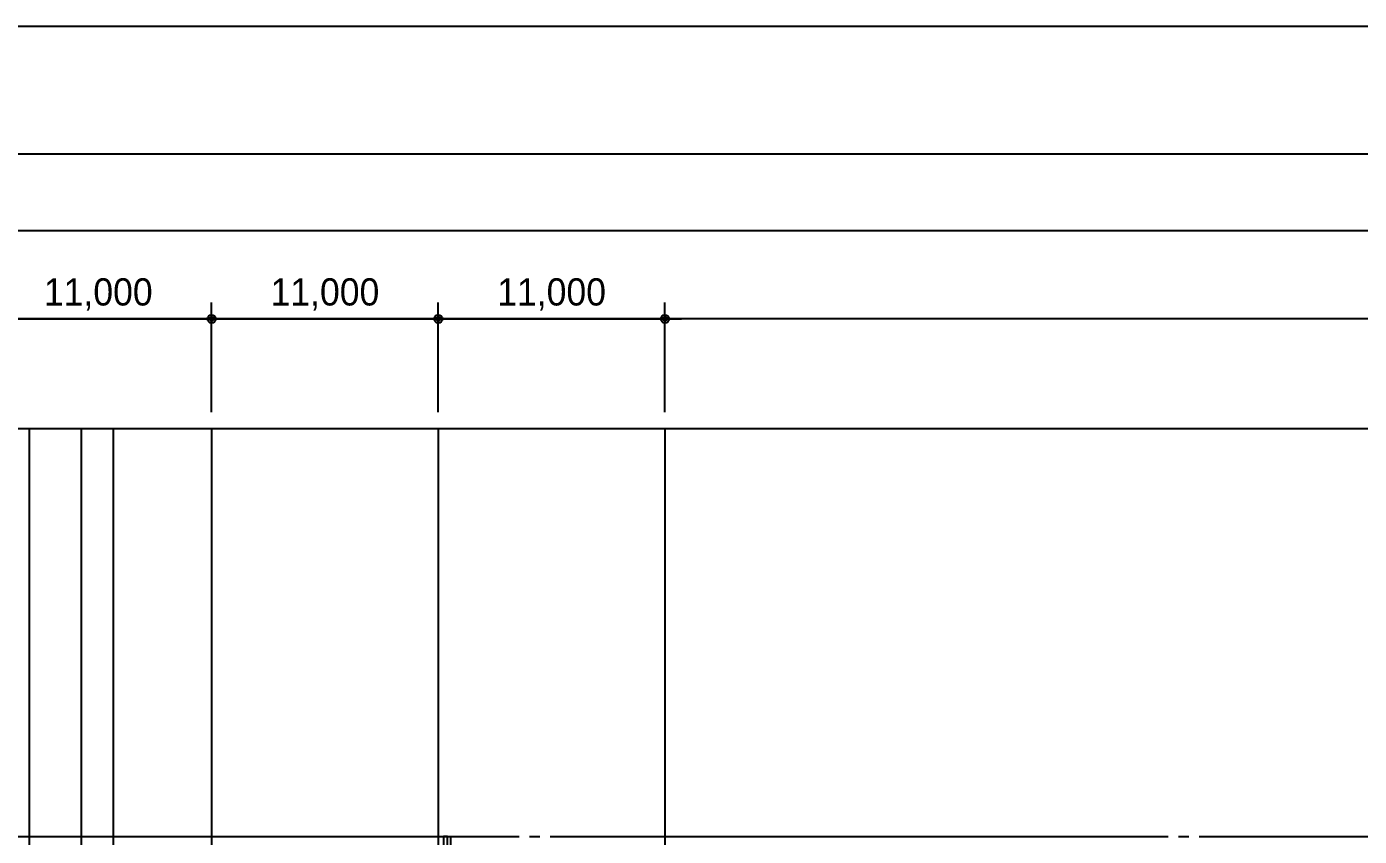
# Model space of a CAD drawing. Extents: x 152195838 to 323921156, y 365159662 to 730681027.
# Drawn here: x 161013532 to 161078207, y 365233563 to 365272862 of the extents above; entities that cross this region are included whole.
import ezdxf
from ezdxf.xclip import XClip

# ---------------------------------------------------------------- set-up
doc = ezdxf.new("R2010")
doc.units = 0
doc.header["$MEASUREMENT"] = 0
doc.header["$XCLIPFRAME"] = 0
doc.linetypes.add('CEN', pattern=[63, 60, -1, 1, -1])
doc.layers.get('0').update_dxf_attribs({"linetype": 'CONTINUOUS'})
doc.layers.get('Defpoints').update_dxf_attribs({"linetype": 'CONTINUOUS'})
for name, color, linetype in [('4A.TEC CEN', 1, 'CEN'), ('4A.TEC 벽체 3', 4, 'CONTINUOUS'), ('CEN', 1, 'CEN'), ('ELE', 4, 'CONTINUOUS'), ('㈜SE&C 벽체 1', 2, 'CONTINUOUS')]:
    doc.layers.add(name, color=color, linetype=linetype)
doc.layers.add('DEFPOINT', color=135, linetype='CONTINUOUS', plot=False)
doc.styles.add('돋움', font='')
doc.styles.get('돋움').set_extended_font_data('돋움')
doc.dimstyles.new('DIM_600(외부치수)', dxfattribs={"dimscale": 400, "dimtxt": 3.3, "dimasz": 1, "dimexe": 2, "dimexo": 2, "dimgap": 1, "dimtad": 1, "dimdec": 0, "dimdsep": 46, "dimlunit": 6, "dimtxsty": '돋움', "dimblk1": 'DIMDOT', "dimblk2": 'DIMDOT', "dimsah": 1, "dimcen": 2.5, "dimdle": 1.5, "dimclrd": 8, "dimclre": 8, "dimclrt": 3, "dimadec": 0, "dimazin": 0, "dimtfac": 1, "dimtdec": 0, "dimtix": 1, "dimtmove": 2, "dimatfit": 3, "dimldrblk": 'DIMDOT', "dimfxl": 1, "dimtvp": 1, "dimtolj": 1, "dimtzin": 0, "dimarcsym": 0})

# ---------------------------------------------------------------- blocks, each defined once
blk = doc.blocks.new('zw$44AB')
at = {"layer": 'DEFPOINT'}
for points in [[(194981, 0), (0, 0), (0, -66825), (194981, -66825)], [(11458, -66825), (194981, -66825), (194981, -4637), (11458, -4637)], [(14258, -66825), (194981, -66825), (194981, -7437), (14258, -7437)], [(17458, -66825), (194981, -66825), (194981, -10637), (17458, -10637)], [(21458, -66825), (194981, -66825), (194981, -14637), (21458, -14637)]]:
    blk.add_lwpolyline(points, close=True, dxfattribs=at)
blk = doc.blocks.new('AVEFAWWGW')
at = {"layer": '㈜SE&C 벽체 1'}
blk.add_lwpolyline([(77913, 9350), (77913, 11500), (77713, 11500), (77713, 10000)], dxfattribs=at)
blk = doc.blocks.new('asdfwaerfwf')
at = {"layer": 'CEN'}
blk.add_line((71970, -101147, 0), (71970, 85715, 0), dxfattribs=at)
at = {"layer": 'DEFPOINT'}
for p, q in [((73530, -101367, 0), (73530, 85495, 0)), ((76050, -101367, 0), (76050, 85495, 0))]:
    blk.add_line(p, q, dxfattribs=at)
blk = doc.blocks.new('DIMDOT')
at = {"color": 0}
blk.add_line((-2, 0), (2, 0), dxfattribs=at)
for radius in [0.5, 0.25]:
    blk.add_circle((0, 0), radius, dxfattribs=at)
blk = doc.blocks.new('*D163')
at = {"layer": 'DEFPOINT', "color": 8, "lineweight": -2}
for p, q in [((161011507, 365254146), (161011507, 365259479)), ((161022507, 365254146), (161022507, 365259479)), ((161011907, 365258679), (161022107, 365258679))]:
    blk.add_line(p, q, dxfattribs=at)
at = {"layer": 'Defpoints', "color": 0}
for p in [(161022507, 365258679), (161011507, 365253346), (161022507, 365253346)]:
    blk.add_point(p, dxfattribs=at)
at = {"layer": 'DEFPOINT', "color": 8, "lineweight": -2, "xscale": 400, "yscale": 400, "zscale": 400, "rotation": 180}
blk.add_blockref('DIMDOT', (161011507, 365258679), dxfattribs=at)
at = {"layer": 'DEFPOINT', "color": 8, "lineweight": -2, "xscale": 400, "yscale": 400, "zscale": 400}
blk.add_blockref('DIMDOT', (161022507, 365258679), dxfattribs=at)
at = {"layer": 'DEFPOINT', "color": 3, "insert": (161017007, 365259865), "char_height": 1320, "attachment_point": 5, "style": '돋움'}
blk.add_mtext('\\A1;11,000', dxfattribs=at)
blk = doc.blocks.new('*D164')
at = {"layer": 'DEFPOINT', "color": 8, "lineweight": -2}
for p, q in [((161033507, 365254146), (161033507, 365259479)), ((161044507, 365254146), (161044507, 365259479)), ((161033907, 365258679), (161044107, 365258679))]:
    blk.add_line(p, q, dxfattribs=at)
at = {"layer": 'Defpoints', "color": 0}
for p in [(161044507, 365258679), (161033507, 365253346), (161044507, 365253346)]:
    blk.add_point(p, dxfattribs=at)
at = {"layer": 'DEFPOINT', "color": 8, "lineweight": -2, "xscale": 400, "yscale": 400, "zscale": 400, "rotation": 180}
blk.add_blockref('DIMDOT', (161033507, 365258679), dxfattribs=at)
at = {"layer": 'DEFPOINT', "color": 8, "lineweight": -2, "xscale": 400, "yscale": 400, "zscale": 400}
blk.add_blockref('DIMDOT', (161044507, 365258679), dxfattribs=at)
at = {"layer": 'DEFPOINT', "color": 3, "insert": (161039007, 365259865), "char_height": 1320, "attachment_point": 5, "style": '돋움'}
blk.add_mtext('\\A1;11,000', dxfattribs=at)
blk = doc.blocks.new('*D167')
at = {"layer": 'DEFPOINT', "color": 8, "lineweight": -2}
for p, q in [((161022507, 365254146), (161022507, 365259479)), ((161033507, 365254146), (161033507, 365259479)), ((161022907, 365258679), (161033107, 365258679))]:
    blk.add_line(p, q, dxfattribs=at)
at = {"layer": 'Defpoints', "color": 0}
for p in [(161033507, 365258679), (161022507, 365253346), (161033507, 365253346)]:
    blk.add_point(p, dxfattribs=at)
at = {"layer": 'DEFPOINT', "color": 8, "lineweight": -2, "xscale": 400, "yscale": 400, "zscale": 400, "rotation": 180}
blk.add_blockref('DIMDOT', (161022507, 365258679), dxfattribs=at)
at = {"layer": 'DEFPOINT', "color": 8, "lineweight": -2, "xscale": 400, "yscale": 400, "zscale": 400}
blk.add_blockref('DIMDOT', (161033507, 365258679), dxfattribs=at)
at = {"layer": 'DEFPOINT', "color": 3, "insert": (161028007, 365259865), "char_height": 1320, "attachment_point": 5, "style": '돋움'}
blk.add_mtext('\\A1;11,000', dxfattribs=at)

msp = doc.modelspace()

# ---------------------------------------------------------------- linework, layer by layer
at = {"layer": '4A.TEC CEN', "color": 8, "ltscale": 500}
msp.add_line((160881434.11, 365233563.33), (161112798.99, 365233563.33), dxfattribs=at)
at = {"layer": '4A.TEC CEN', "color": 8, "ltscale": 500, "flags": 128}
for points in [[(161022506.94, 365253346.04), (161022506.94, 365183761.87)], [(161033506.94, 365253346.04), (161033506.94, 365183761.87)], [(161044506.94, 365253346.04), (161044506.94, 365183761.87)]]:
    msp.add_lwpolyline(points, dxfattribs=at)
at = {"layer": '4A.TEC 벽체 3'}
msp.add_lwpolyline([(161033956.94, 365233563.33), (161034106.94, 365233563.33), (161034106.94, 365212063.33)], dxfattribs=at)

# ---------------------------------------------------------------- block references
ref = msp.add_blockref('asdfwaerfwf', (161089716.47, 365172853.16, 0.45), dxfattribs=dict(xscale=-1))
XClip(ref).set_block_clipping_path([(71969.5286620855, 10908.7128179073), (77609.5286620855, 80492.8788198829)])
at = {"layer": 'DEFPOINT', "xscale": 1.333333333333333, "yscale": 1.333333333333333, "zscale": 1.333333333333333}
msp.add_blockref('zw$44AB', (160852824.08, 365272861.87), dxfattribs=at)
at = {"layer": 'ELE'}
msp.add_blockref('AVEFAWWGW', (160956044.2, 365222063.33), dxfattribs=at)

# ---------------------------------------------------------------- dimensions: what is measured, and where the dimension line sits
at = {"layer": 'DEFPOINT'}
for base, p1, p2, picture, middle in [((161022506.94, 365258679.37), (161011506.94, 365253346.04), (161022506.94, 365253346.04), '*D163', (161017006.94, 365259865.04)), ((161033506.94, 365258679.37), (161022506.94, 365253346.04), (161033506.94, 365253346.04), '*D167', (161028006.94, 365259865.04)), ((161044506.94, 365258679.37), (161033506.94, 365253346.04), (161044506.94, 365253346.04), '*D164', (161039006.94, 365259865.04))]:
    dim = msp.add_linear_dim(base=base, p1=p1, p2=p2, angle=180, dimstyle='DIM_600(외부치수)', override={"dimdec": 1, "dimtxsty": '돋움'}, dxfattribs=at)
    dim.commit()
    dim.dimension.update_dxf_attribs({"geometry": picture, "text_midpoint": middle})

doc.saveas('drawing.dxf')
